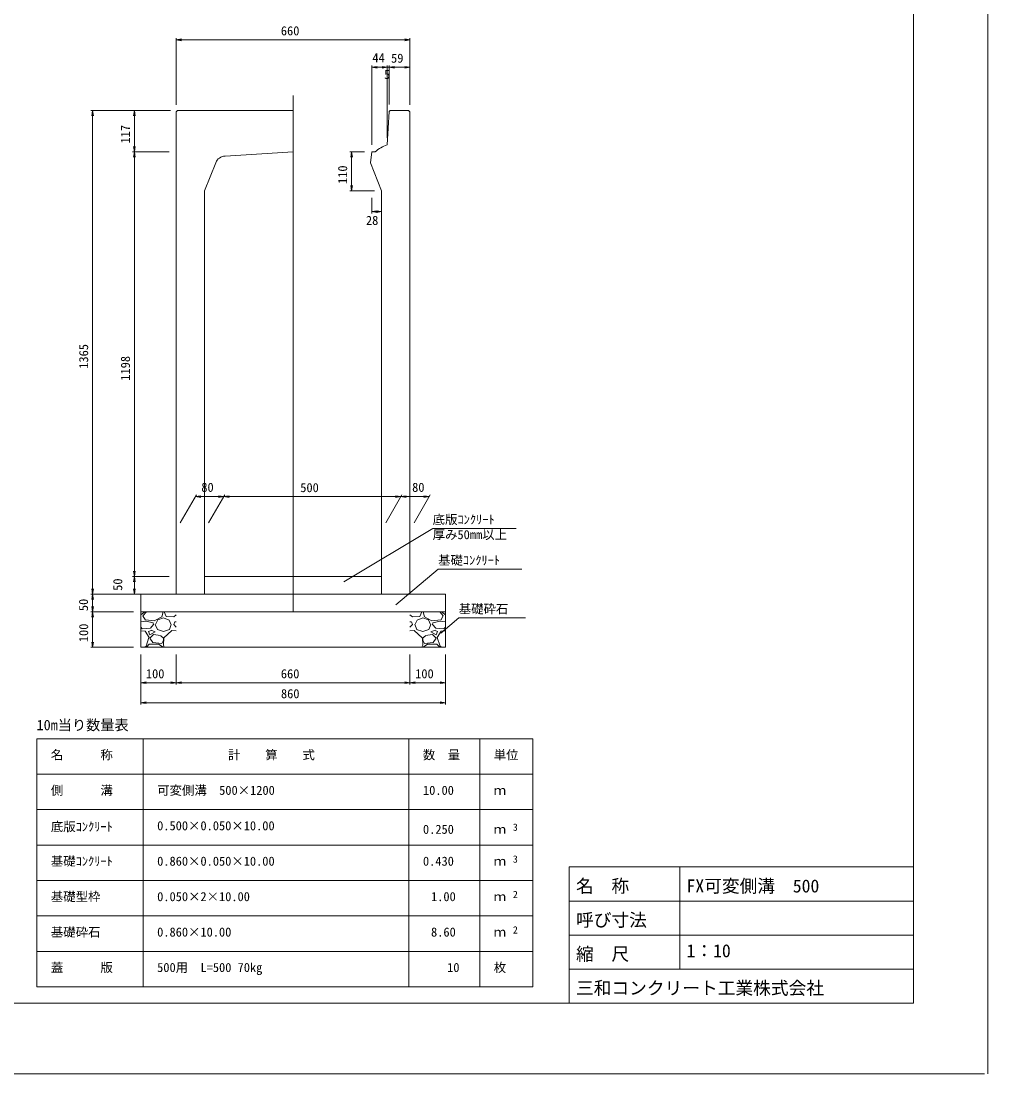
# Model space of a CAD drawing. Units: millimetres, scale not verified. Extents: x 2 to 84102, y -2 to 59398.
# Drawn here: x 56813 to 84102, y -2 to 29710 of the extents above; entities that cross this region are included whole.
import ezdxf
from ezdxf.enums import TextEntityAlignment as Align

# ---------------------------------------------------------------- set-up
doc = ezdxf.new("R2010")
doc.units = ezdxf.units.MM
doc.header["$LTSCALE"] = 100
for name, color, linetype, lineweight in [('0_2', 7, 'Continuous', 9), ('D-STR-DIM', 7, 'Continuous', 18), ('D-STR-DIM（寸法）', 7, 'Continuous', 18), ('D-STR-HTXT（旗揚げ）', 4, 'Continuous', 18), ('D-STR-STRn（構造物）', 7, 'Continuous', 18), ('D-STR（構造物外形線）', 1, 'Continuous', 18), ('D-TTL(外枠）', 2, 'Continuous', 18), ('DEFPOINTS_3', 8, 'Continuous', 18), ('作図レイヤ', 1, 'Continuous', 18)]:
    doc.layers.add(name, color=color, linetype=linetype, lineweight=lineweight)
doc.layers.add('D-STR-TXT（文字）', color=7, linetype='Continuous')
doc.layers.add('D-TTL-TXT（文字）', color=7, linetype='Continuous')
doc.styles.add('ＭＳ ゴシック', font='')
doc.styles.get('ＭＳ ゴシック').set_extended_font_data('MS Gothic')

msp = doc.modelspace()

# ---------------------------------------------------------------- linework, layer by layer
at = {"layer": '0_2'}
for p, q in [((61190.6, 29180.3), (61340.6, 29205.3)), ((61340.6, 29155.3), (61190.6, 29180.3)), ((67640.6, 29205.3), (67790.6, 29180.3)), ((67790.6, 29180.3), (67640.6, 29155.3)), ((66710.6, 28406.3), (66860.6, 28431.3)), ((66860.6, 28381.3), (66710.6, 28406.3)), ((67000.6, 28431.3), (67150.6, 28406.3)), ((67150.6, 28406.3), (67000.6, 28381.3)), ((67198.8, 28406.3), (67348.8, 28431.3)), ((67348.8, 28381.3), (67198.8, 28406.3)), ((67640.6, 28431.3), (67790.6, 28406.3)), ((67790.6, 28406.3), (67640.6, 28381.3)), ((58808.9, 27036.9), (58833.9, 27186.9)), ((58833.9, 27186.9), (58858.9, 27036.9)), ((59988.2, 27036.9), (60013.2, 27186.9)), ((60013.2, 27186.9), (60038.2, 27036.9)), ((60013.2, 26016.9), (59988.2, 26166.9)), ((60038.2, 26166.9), (60013.2, 26016.9)), ((59988.2, 25866.9), (60013.2, 26016.9)), ((60013.2, 26016.9), (60038.2, 25866.9)), ((66118.4, 25866.9), (66143.4, 26016.9)), ((66143.4, 26016.9), (66168.4, 25866.9)), ((66143.4, 24916.9), (66118.4, 25066.9)), ((66168.4, 25066.9), (66143.4, 24916.9)), ((66710.6, 24331.8), (66860.6, 24356.8)), ((66860.6, 24306.8), (66710.6, 24331.8)), ((66840.6, 24356.8), (66990.6, 24331.8)), ((66990.6, 24331.8), (66840.6, 24306.8)), ((61735.2, 16289.2), (61885.2, 16314.2)), ((61885.2, 16264.2), (61735.2, 16289.2)), ((62385.2, 16314.2), (62535.2, 16289.2)), ((62535.2, 16289.2), (62385.2, 16264.2)), ((62535.2, 16289.2), (62685.2, 16314.2)), ((62685.2, 16264.2), (62535.2, 16289.2)), ((67385.2, 16314.2), (67535.2, 16289.2)), ((67535.2, 16289.2), (67385.2, 16264.2)), ((67535.2, 16289.2), (67685.2, 16314.2)), ((67685.2, 16264.2), (67535.2, 16289.2)), ((68185.2, 16314.2), (68335.2, 16289.2)), ((68335.2, 16289.2), (68185.2, 16264.2)), ((60013.2, 14036.9), (59988.2, 14186.9)), ((59988.2, 13886.9), (60013.2, 14036.9)), ((60038.2, 14186.9), (60013.2, 14036.9)), ((60013.2, 14036.9), (60038.2, 13886.9)), ((58833.9, 13536.9), (58808.9, 13686.9)), ((58858.9, 13686.9), (58833.9, 13536.9)), ((60013.2, 13536.9), (59988.2, 13686.9)), ((60038.2, 13686.9), (60013.2, 13536.9)), ((58808.9, 13386.9), (58833.9, 13536.9)), ((58833.9, 13536.9), (58858.9, 13386.9)), ((58833.9, 13036.9), (58808.9, 13186.9)), ((58858.9, 13186.9), (58833.9, 13036.9)), ((58808.9, 12886.9), (58833.9, 13036.9)), ((58833.9, 13036.9), (58858.9, 12886.9)), ((58833.9, 12036.9), (58808.9, 12186.9)), ((58858.9, 12186.9), (58833.9, 12036.9)), ((60190.6, 11036.9), (60340.6, 11061.9)), ((60340.6, 11011.9), (60190.6, 11036.9)), ((61040.6, 11061.9), (61190.6, 11036.9)), ((61190.6, 11036.9), (61040.6, 11011.9)), ((61190.6, 11036.9), (61340.6, 11061.9)), ((61340.6, 11011.9), (61190.6, 11036.9)), ((67640.6, 11061.9), (67790.6, 11036.9)), ((67790.6, 11036.9), (67640.6, 11011.9)), ((67790.6, 11036.9), (67940.6, 11061.9)), ((67940.6, 11011.9), (67790.6, 11036.9)), ((68640.6, 11061.9), (68790.6, 11036.9)), ((68790.6, 11036.9), (68640.6, 11011.9)), ((60190.6, 10474.6), (60340.6, 10499.6)), ((60340.6, 10449.6), (60190.6, 10474.6)), ((68640.6, 10499.6), (68790.6, 10474.6)), ((68790.6, 10474.6), (68640.6, 10449.6))]:
    msp.add_line(p, q, dxfattribs=at)
at = {"layer": '0_2', "lineweight": 18}
for p, q in [((61190.6, 29180.3), (61210.6, 29180.3)), ((67790.6, 29180.3), (67770.6, 29180.3)), ((66710.6, 28406.3), (66730.6, 28406.3)), ((67150.6, 28406.3), (67130.6, 28406.3)), ((67198.8, 28406.3), (67218.8, 28406.3)), ((67790.6, 28406.3), (67770.6, 28406.3)), ((58833.9, 27186.9), (58833.9, 27166.9)), ((60013.2, 27186.9), (60013.2, 27166.9)), ((60013.2, 26016.9), (60013.2, 26036.9)), ((60013.2, 26016.9), (60013.2, 25996.9)), ((66143.4, 26016.9), (66143.4, 25996.9)), ((66143.4, 24916.9), (66143.4, 24936.9)), ((66710.6, 24331.8), (66730.6, 24331.8)), ((66990.6, 24331.8), (66970.6, 24331.8)), ((61735.2, 16289.2), (61755.2, 16289.2)), ((62535.2, 16289.2), (62515.2, 16289.2)), ((62535.2, 16289.2), (62555.2, 16289.2)), ((67535.2, 16289.2), (67515.2, 16289.2)), ((67535.2, 16289.2), (67555.2, 16289.2)), ((68335.2, 16289.2), (68315.2, 16289.2)), ((60013.2, 14036.9), (60013.2, 14056.9)), ((60013.2, 14036.9), (60013.2, 14016.9)), ((58833.9, 13536.9), (58833.9, 13556.9)), ((58833.9, 13536.9), (58833.9, 13516.9)), ((60013.2, 13536.9), (60013.2, 13556.9)), ((58833.9, 13036.9), (58833.9, 13056.9)), ((58833.9, 13036.9), (58833.9, 13016.9)), ((58833.9, 12036.9), (58833.9, 12056.9)), ((60190.6, 11036.9), (60210.6, 11036.9)), ((61190.6, 11036.9), (61170.6, 11036.9)), ((61190.6, 11036.9), (61210.6, 11036.9)), ((67790.6, 11036.9), (67770.6, 11036.9)), ((67790.6, 11036.9), (67810.6, 11036.9)), ((68790.6, 11036.9), (68770.6, 11036.9)), ((60190.6, 10474.6), (60210.6, 10474.6)), ((68790.6, 10474.6), (68770.6, 10474.6))]:
    msp.add_line(p, q, dxfattribs=at)
at = {"layer": 'D-STR-DIM'}
for p, q in [((60190.6, 11836.9), (60190.6, 10424.6)), ((61190.6, 11836.9), (61190.6, 10986.9)), ((67790.6, 11836.9), (67790.6, 10986.9)), ((68790.6, 11836.9), (68790.6, 10424.6)), ((60210.6, 11036.9), (61170.6, 11036.9)), ((61210.6, 11036.9), (67770.6, 11036.9)), ((68770.6, 11036.9), (67810.6, 11036.9)), ((60210.6, 10474.6), (68770.6, 10474.6))]:
    msp.add_line(p, q, dxfattribs=at)
at = {"layer": 'D-STR-DIM（寸法）'}
for p, q in [((61190.6, 27346.9), (61190.6, 29230.3)), ((61210.6, 29180.3), (67770.6, 29180.3)), ((67790.6, 27346.9), (67790.6, 29230.3)), ((66710.6, 26216.9), (66710.6, 28456.3)), ((66730.6, 28406.3), (67130.6, 28406.3)), ((67150.6, 26414.2), (67150.6, 28456.3)), ((67198.8, 28406.3), (67150.6, 28406.3)), ((67198.8, 27356.9), (67198.8, 28456.3)), ((67218.8, 28406.3), (67770.6, 28406.3)), ((67790.6, 27346.9), (67790.6, 28456.3)), ((61030.6, 27186.9), (58783.9, 27186.9)), ((58833.9, 27166.9), (58833.9, 13556.9)), ((60013.2, 27166.9), (60013.2, 26036.9)), ((60990.6, 26016.9), (59963.2, 26016.9)), ((60013.2, 14056.9), (60013.2, 25996.9)), ((66510.6, 26016.9), (66093.4, 26016.9)), ((66143.4, 25996.9), (66143.4, 24936.9)), ((66790.6, 24916.9), (66093.4, 24916.9)), ((66710.6, 24716.9), (66710.6, 24281.8)), ((66990.6, 24716.9), (66990.6, 24281.8)), ((66730.6, 24331.8), (66970.6, 24331.8)), ((61306.1, 15545.9), (61764.1, 16339.2)), ((62515.2, 16289.2), (61755.2, 16289.2)), ((62106.1, 15545.9), (62564.1, 16339.2)), ((62555.2, 16289.2), (67515.2, 16289.2)), ((67106.1, 15545.9), (67564.1, 16339.2)), ((67555.2, 16289.2), (68315.2, 16289.2)), ((67906.1, 15545.9), (68364.1, 16339.2)), ((60990.6, 14036.9), (59963.2, 14036.9)), ((60013.2, 13556.9), (60013.2, 14016.9)), ((59990.6, 13536.9), (58783.9, 13536.9)), ((60990.6, 13536.9), (58783.9, 13536.9)), ((58833.9, 13516.9), (58833.9, 13056.9)), ((59990.6, 13036.9), (58783.9, 13036.9)), ((58833.9, 13016.9), (58833.9, 12056.9)), ((59990.6, 12036.9), (58783.9, 12036.9))]:
    msp.add_line(p, q, dxfattribs=at)
at = {"layer": 'D-STR-HTXT（旗揚げ）'}
for p, q in [((65927.6, 13883), (68430.6, 15389.7)), ((70790.4, 15389.7), (68430.6, 15389.7)), ((67391.4, 13238.8), (68583.1, 14240)), ((70942.9, 14240), (68583.1, 14240)), ((68658.4, 12439.7), (69166.8, 12865.9)), ((71053.1, 12865.9), (69166.8, 12865.9)), ((57261.8, 9456.8), (71261.8, 9456.8)), ((57261.8, 2456.8), (57261.8, 9456.8)), ((60261.8, 2456.8), (60261.8, 9456.8)), ((67761.8, 2456.8), (67761.8, 9456.8)), ((69761.8, 2456.8), (69761.8, 9456.8)), ((71261.8, 2456.8), (71261.8, 9456.8)), ((57261.8, 8456.8), (71261.8, 8456.8)), ((57261.8, 7456.8), (71261.8, 7456.8)), ((57261.8, 6456.8), (71261.8, 6456.8)), ((57261.8, 5456.8), (71261.8, 5456.8)), ((57261.8, 4456.8), (71261.8, 4456.8)), ((57261.8, 3456.8), (71261.8, 3456.8)), ((57261.8, 2456.8), (71261.8, 2456.8))]:
    msp.add_line(p, q, dxfattribs=at)
at = {"layer": 'D-STR-STRn（構造物）'}
for p, q in [((64490.6, 13036.9), (64490.6, 27611.6)), ((61990.6, 14036.9), (66990.6, 14036.9)), ((60190.6, 13536.9), (68790.6, 13536.9)), ((60190.6, 13536.9), (60190.6, 12036.9)), ((68790.6, 13536.9), (68790.6, 12036.9)), ((60190.6, 13036.9), (68790.6, 13036.9)), ((60190.6, 12949.9), (60303.2, 13036.9)), ((60252.3, 12926.5), (60351.7, 13036.9)), ((60324.3, 12805.9), (60254.3, 12925.9)), ((60571.7, 12788.5), (60321.7, 12808.5)), ((60542, 12727), (60342, 12777)), ((60782.8, 12895.7), (60572.8, 12785.7)), ((60612.1, 12676.4), (60672.1, 12816.4)), ((60672.4, 12816.4), (60832.4, 12866.4)), ((60822.7, 13036.3), (60782.7, 12896.3)), ((60832, 12866.4), (60992, 12806.4)), ((60856.7, 13036.9), (60910.7, 12908.7)), ((60911.7, 12905.9), (61121.7, 12895.9)), ((60992.5, 12806.1), (61052.5, 12676.1)), ((61122.4, 12897.2), (61190.6, 12949.9)), ((67858.8, 12897.2), (67790.6, 12949.9)), ((68069.5, 12905.9), (67859.5, 12895.9)), ((67988.7, 12806.1), (67928.7, 12676.1)), ((68149.2, 12866.4), (67989.2, 12806.4)), ((68124.5, 13036.9), (68070.5, 12908.7)), ((68308.8, 12816.4), (68148.8, 12866.4)), ((68158.5, 13036.3), (68198.5, 12896.3)), ((68198.4, 12895.7), (68408.4, 12785.7)), ((68369.1, 12676.4), (68309.1, 12816.4)), ((68409.5, 12788.5), (68659.5, 12808.5)), ((68439.2, 12727), (68639.2, 12777)), ((68728.9, 12926.5), (68629.5, 13036.9)), ((68656.9, 12805.9), (68726.9, 12925.9)), ((68790.6, 12949.9), (68678, 13036.9)), ((60343.2, 12775.3), (60190.6, 12759.2)), ((60232, 12559.7), (60190.6, 12604.9)), ((60312.6, 12495.4), (60190.6, 12505.6)), ((60461.6, 12577), (60231.6, 12557)), ((60424.5, 12317), (60314.5, 12497)), ((60412, 12486.4), (60452, 12386.4)), ((60482.2, 12516), (60412.2, 12486)), ((60552.3, 12676.5), (60462.3, 12576.5)), ((60602.7, 12476.6), (60482.7, 12516.6)), ((60552.4, 12675.8), (60542.4, 12725.8)), ((60601.5, 12676.7), (60661.5, 12536.7)), ((60661.6, 12535.7), (60831.6, 12485.7)), ((60832.9, 12485.8), (61002.9, 12535.8)), ((61072.6, 12516.4), (60842.6, 12306.4)), ((61002, 12536.9), (61052, 12676.9)), ((61190.6, 12505.6), (61072.6, 12515.4)), ((61190.6, 12604.9), (61122, 12679.7)), ((61122.1, 12676.7), (61152.1, 12756.7)), ((61190.6, 12759.2), (61153.2, 12755.3)), ((67790.6, 12759.2), (67828, 12755.3)), ((67790.6, 12604.9), (67859.2, 12679.7)), ((67790.6, 12505.6), (67908.6, 12515.4)), ((67859.1, 12676.7), (67829.1, 12756.7)), ((67908.6, 12516.4), (68138.6, 12306.4)), ((67979.2, 12536.9), (67929.2, 12676.9)), ((68148.3, 12485.8), (67978.3, 12535.8)), ((68319.6, 12535.7), (68149.6, 12485.7)), ((68379.7, 12676.7), (68319.7, 12536.7)), ((68378.5, 12476.6), (68498.5, 12516.6)), ((68428.8, 12675.8), (68438.8, 12725.8)), ((68428.9, 12676.5), (68518.9, 12576.5)), ((68499, 12516), (68569, 12486)), ((68519.6, 12577), (68749.6, 12557)), ((68569.2, 12486.4), (68529.2, 12386.4)), ((68556.7, 12317), (68666.7, 12497)), ((68638, 12775.3), (68790.6, 12759.2)), ((68668.6, 12495.4), (68790.6, 12505.6)), ((68749.2, 12559.7), (68790.6, 12604.9)), ((60342.4, 12066.1), (60422.4, 12316.1)), ((60452, 12386.7), (60602, 12476.7)), ((60452, 12296.8), (60532, 12176.8)), ((60552.3, 12396.4), (60452.3, 12296.4)), ((60753.5, 12367), (60553.5, 12397)), ((60834.4, 12294.3), (60754.4, 12364.3)), ((60782.6, 12146.6), (60832.6, 12236.6)), ((60841.9, 12306.9), (60831.9, 12096.9)), ((60832.4, 12236.5), (60832.4, 12296.5)), ((68139.3, 12306.9), (68149.3, 12096.9)), ((68146.8, 12294.3), (68226.8, 12364.3)), ((68198.6, 12146.6), (68148.6, 12236.6)), ((68148.8, 12236.5), (68148.8, 12296.5)), ((68227.7, 12367), (68427.7, 12397)), ((68529.2, 12386.7), (68379.2, 12476.7)), ((68428.9, 12396.4), (68528.9, 12296.4)), ((68529.2, 12296.8), (68449.2, 12176.8)), ((68638.8, 12066.1), (68558.8, 12316.1)), ((60190.6, 12036.9), (68790.6, 12036.9)), ((60303.2, 12036.9), (60342.4, 12067.2)), ((60351.7, 12036.9), (60432.3, 12126.5)), ((60432.4, 12126.5), (60692.4, 12126.5)), ((60532.6, 12176), (60782.6, 12146)), ((60692, 12128.7), (60822, 12038.7)), ((60830.7, 12098.7), (60856.8, 12036.9)), ((68150.5, 12098.7), (68124.5, 12036.9)), ((68289.2, 12128.7), (68159.2, 12038.7)), ((68448.6, 12176), (68198.6, 12146)), ((68548.8, 12126.5), (68288.8, 12126.5)), ((68629.5, 12036.9), (68548.9, 12126.5)), ((68678, 12036.9), (68638.8, 12067.2))]:
    msp.add_line(p, q, dxfattribs=at)
at = {"layer": 'D-STR（構造物外形線）'}
for p, q in [((61230.6, 27186.9), (61190.6, 27146.9)), ((61190.6, 27146.9), (61190.6, 13536.9)), ((64490.6, 27186.9), (61230.6, 27186.9)), ((67150.6, 26214.2), (67199.1, 27156.9)), ((67230.6, 27186.9), (67199.1, 27156.9)), ((67230.6, 27186.9), (67750.6, 27186.9)), ((67750.6, 27186.9), (67790.6, 27146.9)), ((67790.6, 27146.9), (67790.6, 13536.9)), ((64490.6, 26016.9), (62569.9, 25901.6)), ((66671.9, 25713.6), (66710.6, 26016.9)), ((66710.6, 26016.9), (66810.6, 26016.9)), ((61990.6, 24916.9), (62309.3, 25713.6)), ((66990.6, 24916.9), (66671.9, 25713.6)), ((61990.6, 24916.9), (61990.6, 13536.9)), ((66990.6, 24916.9), (66990.6, 13536.9)), ((61990.6, 13536.9), (61190.6, 13536.9)), ((66990.6, 13536.9), (67790.6, 13536.9))]:
    msp.add_line(p, q, dxfattribs=at)
for centre, radius, start, end in [((67369.9, 25444.9), 800, 105.91092, 134.35825), ((62587.8, 25602.2), 300, 93.43363, 158.19859)]:
    msp.add_arc(centre, radius, start, end, dxfattribs=at)
at = {"layer": 'D-TTL(外枠）'}
for p, q in [((82002.5, 1997.9), (82002.5, 57397.9)), ((72282.5, 5837.9), (82002.5, 5837.9)), ((72282.5, 5837.9), (72282.5, 1997.9)), ((75402.5, 5837.9), (75402.5, 2957.9)), ((72282.5, 4877.9), (82002.5, 4877.9)), ((72282.5, 3917.9), (82002.5, 3917.9)), ((72282.5, 2957.9), (82002.5, 2957.9)), ((82002.5, 1997.9), (2502.5, 1997.9))]:
    msp.add_line(p, q, dxfattribs=at)
at = {"layer": 'DEFPOINTS_3'}
for p, q in [((84102.5, -2.1), (84102.5, 59397.9)), ((2.5, -2.1), (84002.5, -2.1))]:
    msp.add_line(p, q, dxfattribs=at)
at = {"layer": '作図レイヤ'}
msp.add_line((61890.6, 13536.9), (61190.6, 13536.9), dxfattribs=at)

# ---------------------------------------------------------------- texts
at = {"layer": 'D-STR-DIM', "style": 'ＭＳ ゴシック'}
for s, p in [('100', (60336.2, 11086.9)), ('660', (64145.9, 11086.9)), ('100', (67936.2, 11086.9)), ('860', (64148.6, 10524.6))]:
    msp.add_text(s, height=256.6, dxfattribs=at).set_placement(p, align=Align.BOTTOM_LEFT)
at = {"layer": 'D-STR-DIM（寸法）', "style": 'ＭＳ ゴシック'}
for s, p in [('660', (64145.9, 29230.3)), ('44', (66730.4, 28469.5)), ('59', (67255.8, 28457.5)), ('5', (67060.5, 27998.1)), ('28', (66547.2, 23880.5)), ('80', (61900.3, 16347.5)), ('500', (64693.2, 16339.2)), ('80', (67851, 16347.8))]:
    msp.add_text(s, height=256.6, dxfattribs=at).set_placement(p, align=Align.BOTTOM_LEFT)
for s, p in [('117', (59963.2, 26253.6)), ('110', (66093.4, 25112.4)), ('1365', (58783.9, 19898.2)), ('1198', (59963.2, 19561.4)), ('50', (59745.6, 13631.8)), ('50', (58779.9, 13058.6)), ('100', (58783.9, 12182.4))]:
    msp.add_text(s, height=256.6, rotation=90, dxfattribs=at).set_placement(p, align=Align.BOTTOM_LEFT)
at = {"layer": 'D-STR-TXT（文字）', "style": 'ＭＳ ゴシック'}
for s, height, p in [('底版ｺﾝｸﾘｰﾄ', 256.6, (68430.6, 15439.7)), ('厚み50mm以上', 256.6, (68430.6, 15012.5)), ('基礎ｺﾝｸﾘｰﾄ', 256.6, (68583.1, 14290)), ('基礎砕石', 256.6, (69166.8, 12915.9)), ('10m当り数量表', 293.3, (57250.9, 9609.4)), ('名\u3000\u3000\u3000称', 256.6, (57654.1, 8797.1)), ('計\u3000\u3000算\u3000\u3000式', 256.6, (62654.9, 8797.1)), ('数\u3000量', 256.6, (68154.1, 8797.1)), ('単位', 256.6, (70154.1, 8797.1)), ('側\u3000\u3000\u3000溝', 256.6, (57654.1, 7797.1)), ('可変側溝\u3000500×1200', 256.6, (60654.1, 7797.1)), ('10.00', 256.6, (68156.8, 7797.1)), ('ｍ', 256.6, (70154.1, 7797.1)), ('底版ｺﾝｸﾘｰﾄ', 256.6, (57654.1, 6770.6)), ('0.500×0.050×10.00', 256.6, (60654.1, 6797.1)), ('0.250', 256.6, (68156.8, 6697.1)), ('ｍ', 256.6, (70154.1, 6697.1)), ('3', 205.3, (70694.3, 6797.6)), ('基礎ｺﾝｸﾘｰﾄ', 256.6, (57654.1, 5797.1)), ('0.860×0.050×10.00', 256.6, (60654.1, 5797.1)), ('0.430', 256.6, (68156.8, 5797.1)), ('ｍ', 256.6, (70154.1, 5797.1)), ('3', 205.3, (70694.3, 5897.6)), ('基礎型枠', 256.6, (57654.1, 4797.1)), ('0.050×2×10.00', 256.6, (60654.1, 4797.1)), ('1.00', 256.6, (68384.2, 4797.1)), ('ｍ', 256.6, (70154.1, 4797.1)), ('2', 205.3, (70694.3, 4897.6)), ('基礎砕石', 256.6, (57654.1, 3797.1)), ('2', 205.3, (70694.3, 3897.6)), ('0.860×10.00', 256.6, (60654.1, 3797.1)), ('8.60', 256.6, (68384.2, 3797.1)), ('ｍ', 256.6, (70154.1, 3797.1)), ('蓋\u3000\u3000\u3000版', 256.6, (57654.1, 2797.1)), ('500用\u3000L=500 70kg', 256.6, (60654.1, 2797.1)), ('10', 256.6, (68839, 2797.1)), ('枚', 256.6, (70154.1, 2797.1))]:
    msp.add_text(s, height=height, dxfattribs=at).set_placement(p, align=Align.BOTTOM_LEFT)
at = {"layer": 'D-TTL-TXT（文字）', "style": 'ＭＳ ゴシック'}
for s, p in [('名\u3000称', (72475.6, 5009.3)), ('FX可変側溝\u3000500', (75595.6, 5009.3)), ('呼び寸法', (72475.6, 4049.3)), ('縮\u3000尺', (72475.6, 3089.3)), ('1：10', (75595.6, 3180.6)), ('三和コンクリート工業株式会社', (72475.6, 2129.3))]:
    msp.add_text(s, height=366.6, dxfattribs=at).set_placement(p, align=Align.BOTTOM_LEFT)

doc.saveas('drawing.dxf')
